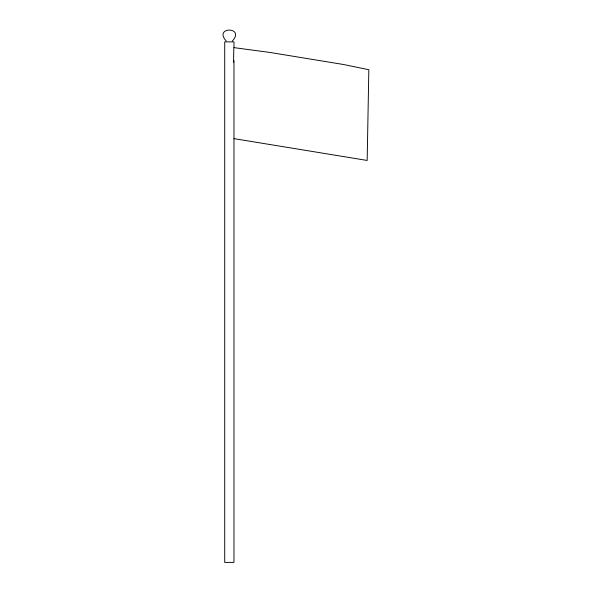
<?xml version="1.0" encoding="UTF-8"?>
<svg xmlns="http://www.w3.org/2000/svg" width="592" height="592" viewBox="0 0 592 592"><rect width="100%" height="100%" fill="white"/><g stroke="black" fill="none" stroke-linecap="round" stroke-linejoin="round"><path stroke-width="0.89" d="M233.551 62.271L233.818 47.612L269.9 52.444L343.464 64.491L368.838 69.715L367.173 160.447L234.01 138.639M232.367 41.048C245.51 26.448 213.09 26.448 226.233 41.048M233.973 47.419L233.973 41.869L224.708 41.869L224.708 562.4L233.973 562.4L233.973 60.362"/></g></svg>
